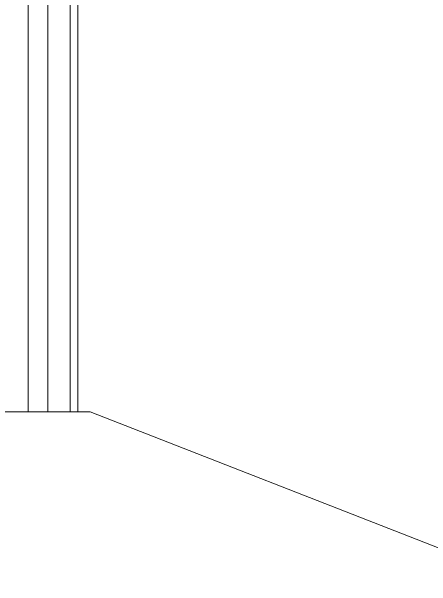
# Model space of a CAD drawing. Header units: millimetres. Extents: x -208 to 4974, y -28 to 3137.
# Drawn here: x 250.4 to 306.6, y 1375.3 to 1452.2 of the extents above; entities that cross this region are included whole.
import ezdxf

# ---------------------------------------------------------------- set-up
doc = ezdxf.new("R2010")
doc.units = ezdxf.units.MM
doc.layers.add('ZANO_R', color=7, linetype='Continuous', lineweight=0)

msp = doc.modelspace()

# ---------------------------------------------------------------- linework, layer by layer
at = {"layer": 'ZANO_R'}
for p, q in [((255.286, 1398.666), (255.286, 1670.529)), ((258.286, 1665.529), (258.286, 1398.666)), ((259.286, 1398.666), (259.286, 1665.115)), ((252.641, 1464.094), (252.641, 1398.666)), ((244.924, 1398.666), (260.924, 1398.666)), ((260.924, 1398.666), (576.403, 1275.412))]:
    msp.add_line(p, q, dxfattribs=at)

doc.saveas('drawing.dxf')
